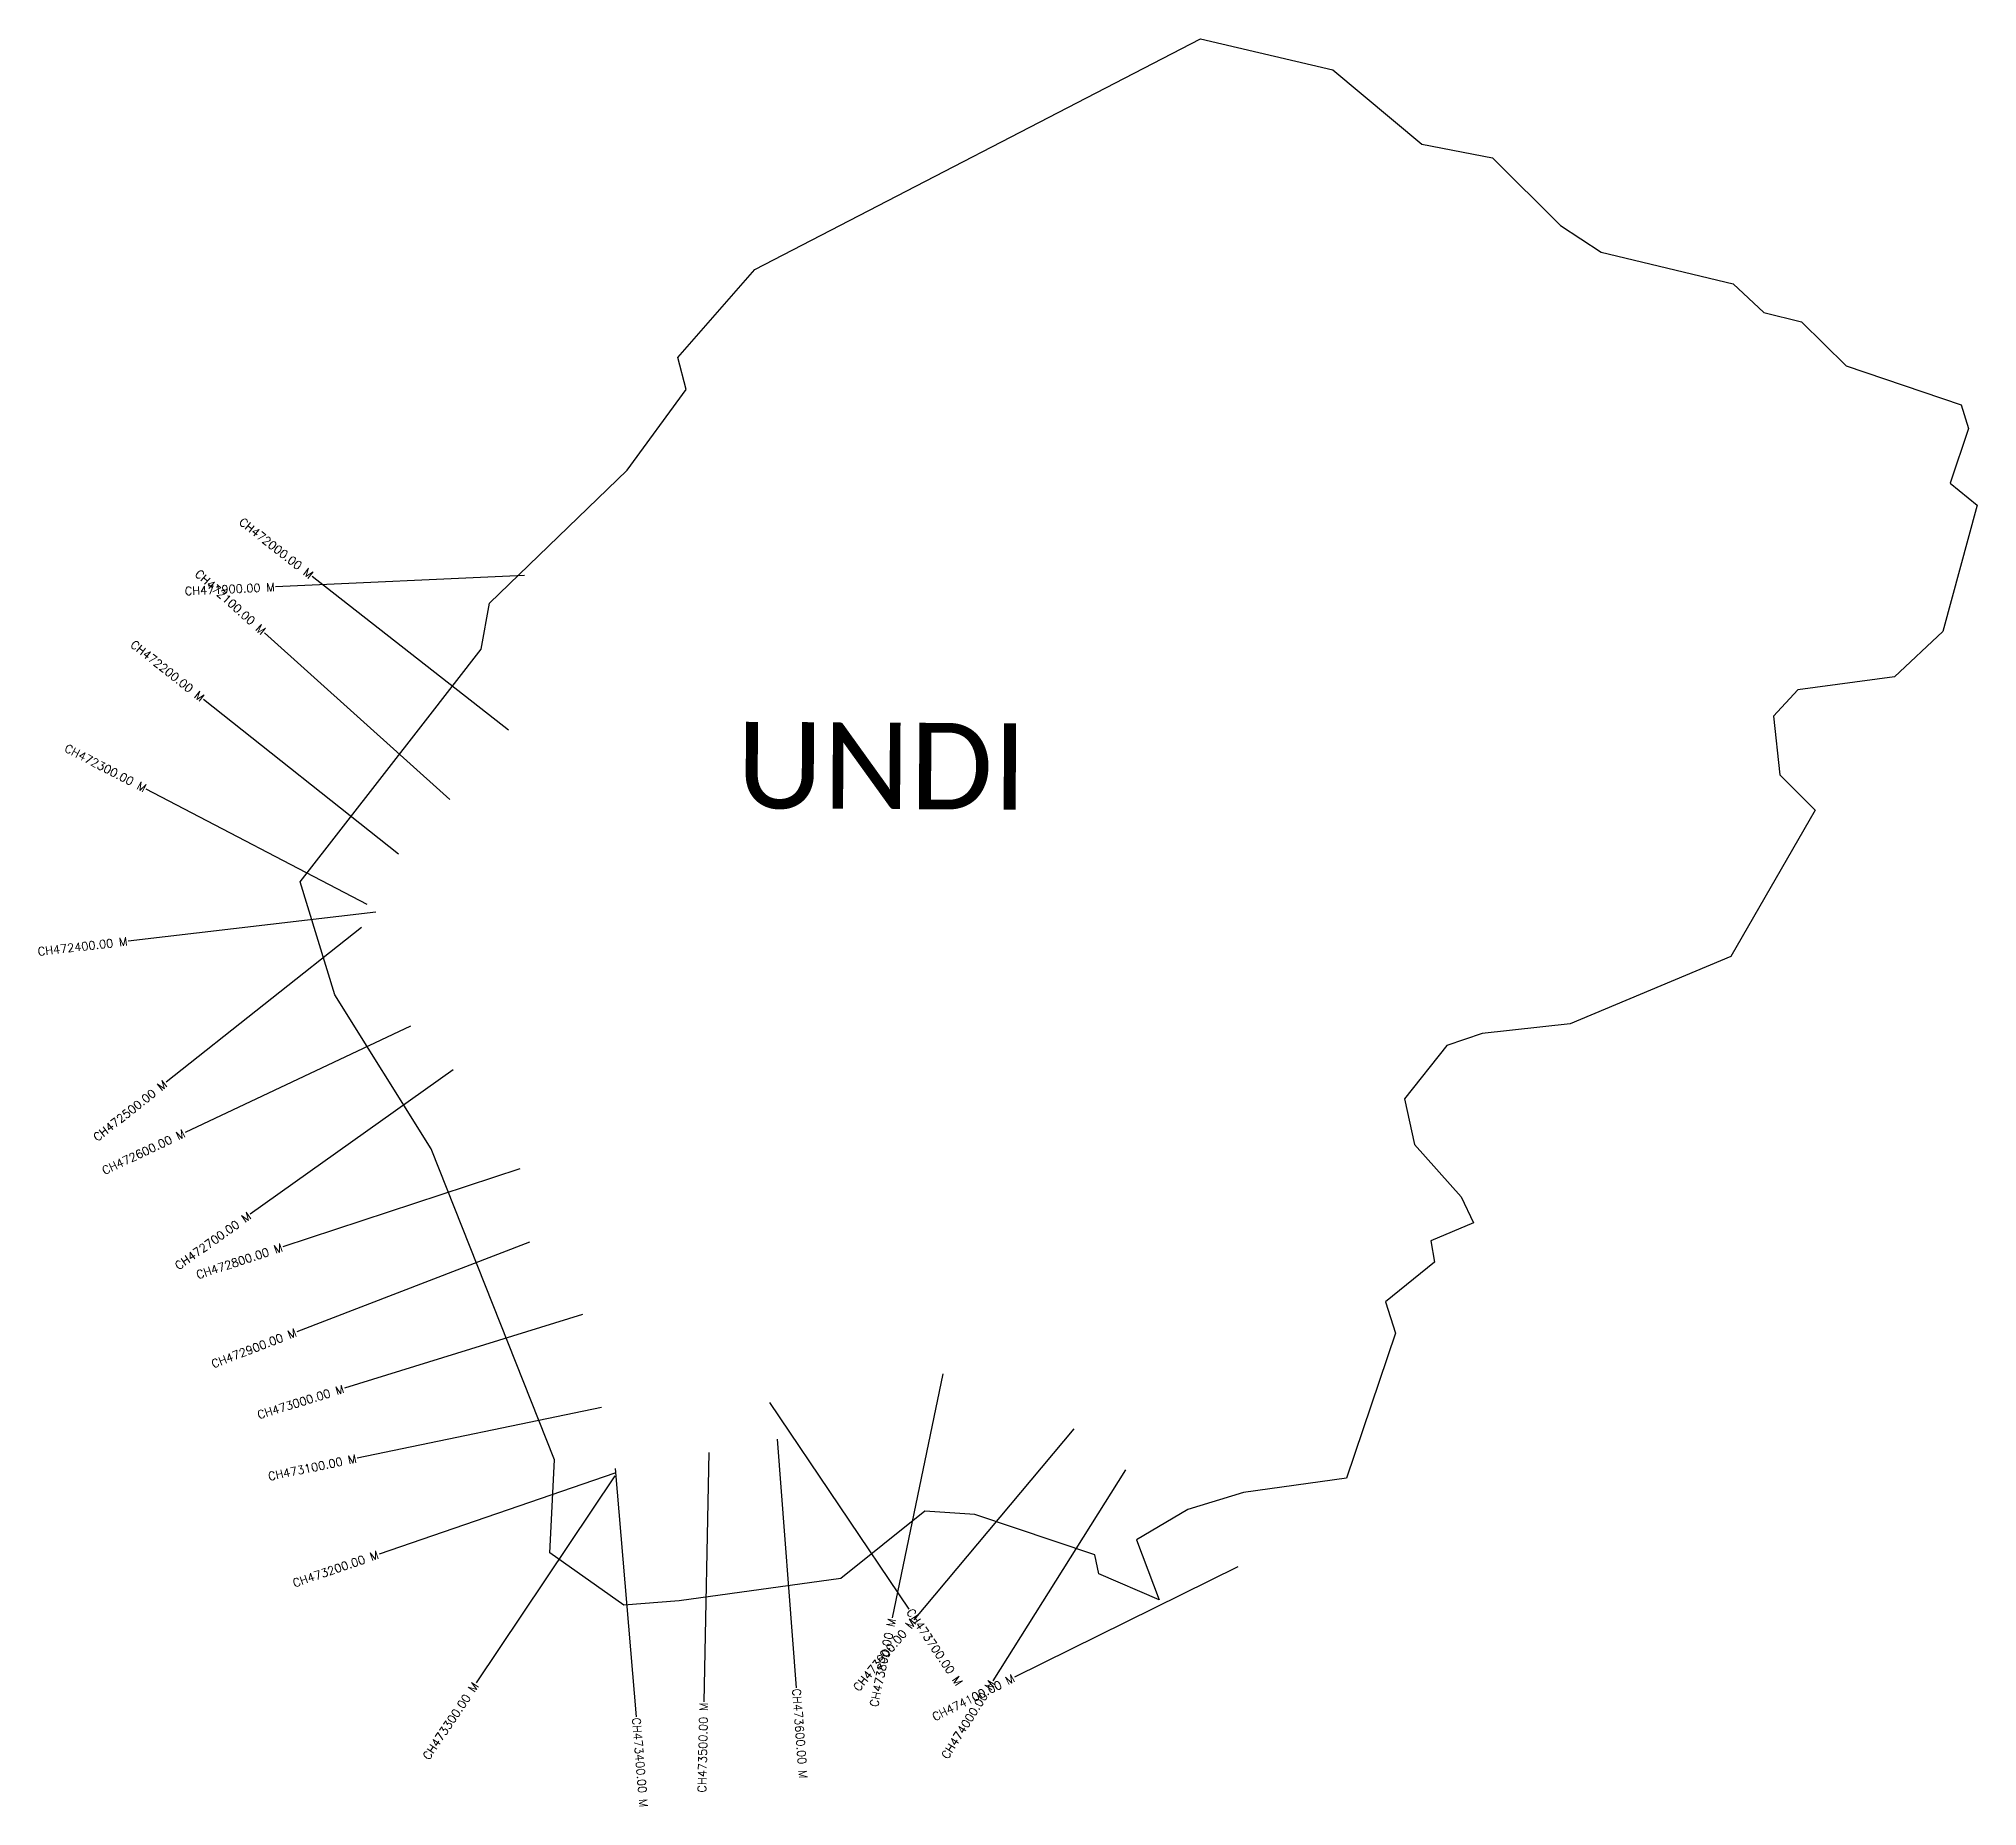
# Model space of a CAD drawing. Header units: metres. Extents: x 311787 to 314120, y 1905274 to 1907401.
import ezdxf
from ezdxf.enums import TextEntityAlignment as Align

# ---------------------------------------------------------------- set-up
doc = ezdxf.new("R2010")
doc.units = ezdxf.units.M
for name, color, linetype in [('CS', 134, 'Continuous'), ('CSMark', 6, 'Continuous'), ('VILLAGE NAME', 250, 'Continuous')]:
    doc.layers.add(name, color=color, linetype=linetype)
doc.styles.get("Standard").update_dxf_attribs({"font": 'simplex.shx'})

msp = doc.modelspace()

# ---------------------------------------------------------------- linework, layer by layer
at = {"color": 6, "flags": 128}
msp.add_lwpolyline([(312556.2, 1907017.6), (312648.6, 1907123.6), (313185.3, 1907401.4), (313344.3, 1907364), (313451.5, 1907274.5), (313536.4, 1907258), (313618.4, 1907176.8), (313667.4, 1907144.5), (313826.2, 1907106.3), (313862.9, 1907071.8), (313908.4, 1907060.7), (313962.2, 1907007.8), (314100.4, 1906960.8), (314109.4, 1906932.2), (314087.2, 1906866.5), (314119.9, 1906839.8), (314078.7, 1906687.8), (314020.4, 1906633.4), (313904.2, 1906617.7), (313874.9, 1906586.1), (313882.4, 1906515.3), (313924.9, 1906472.6), (313823.5, 1906296.7), (313630, 1906215.7), (313524.3, 1906204), (313481.4, 1906189.3), (313430.8, 1906125.1), (313442.7, 1906070.4), (313499, 1906007.4), (313513.7, 1905976.2), (313462.3, 1905954.4), (313466.8, 1905928.5), (313407.6, 1905880.9), (313419.9, 1905843.1), (313361, 1905668.5), (313237, 1905651.2), (313169.7, 1905630.8), (313108.3, 1905594.4), (313135.2, 1905522.1), (313062.7, 1905553.6), (313057.9, 1905576.4), (312913.4, 1905624.8), (312853.4, 1905629), (312752.4, 1905547.9), (312557.9, 1905520.8), (312491.2, 1905515.9), (312402.2, 1905578.7), (312407.7, 1905690.7), (312259.2, 1906065), (312143.3, 1906250.6), (312101.7, 1906386.7), (312252.5, 1906580.3), (312319.6, 1906666.5), (312329.4, 1906722.1), (312495.2, 1906881.9), (312566.3, 1906979.2), (312556.2, 1907017.6)], dxfattribs=at)
at = {"layer": 'CS'}
for p, q in [((312371.7, 1906755.1), (312072, 1906741.5)), ((312352.2, 1906568.9), (312116.2, 1906754.1)), ((312281.6, 1906485.6), (312058.7, 1906686.3)), ((312220.1, 1906419.7), (311985.1, 1906606.2)), ((312182.3, 1906359.4), (311916.2, 1906498)), ((312192.5, 1906349.8), (311894.5, 1906315.1)), ((312175.4, 1906331.5), (311940.2, 1906145.3)), ((312234.4, 1906212.7), (311963, 1906084.8)), ((312285.9, 1906160.2), (312041.5, 1905986.3)), ((312365.9, 1906040.9), (312080.9, 1905947.2)), ((312377.4, 1905952.9), (312097.5, 1905844.9)), ((312441.5, 1905865.7), (312155, 1905776.8)), ((312875.1, 1905794.4), (312814.1, 1905500.7)), ((312666.6, 1905759.8), (312834.3, 1905511)), ((312464.1, 1905753.6), (312170.3, 1905692.7)), ((312675.7, 1905715.4), (312698.7, 1905416.3)), ((313032.8, 1905728.2), (312840.2, 1905498.1)), ((312593.5, 1905699.5), (312587.4, 1905399.5)), ((312480.3, 1905674.7), (312196.6, 1905577.3)), ((312480.2, 1905671.5), (312313.4, 1905422.2)), ((312480.8, 1905680.4), (312505.9, 1905381.5)), ((313094.7, 1905678.7), (312935, 1905424.8)), ((313230.2, 1905562), (312961.3, 1905429))]:
    msp.add_line(p, q, dxfattribs=at)

# ---------------------------------------------------------------- texts
at = {"layer": 'CSMark'}
for s, rotation, p in [('CH472000.00 M', 321.8906, (312115.4, 1906754.7)), ('CH471900.00 M', 2.6011, (312071, 1906741.4)), ('CH472100.00 M', 317.9926, (312057.9, 1906687)), ('CH472200.00 M', 321.5612, (311984.3, 1906606.8)), ('CH472300.00 M', 332.4789, (311915.4, 1906498.4)), ('CH472400.00 M', 6.6325, (311893.5, 1906315)), ('CH472500.00 M', 38.3738, (311939.4, 1906144.6)), ('CH472600.00 M', 25.2345, (311962.1, 1906084.4)), ('CH472700.00 M', 35.4347, (312040.7, 1905985.7)), ('CH472800.00 M', 18.202, (312080, 1905946.8)), ('CH472900.00 M', 21.0927, (312096.5, 1905844.6)), ('CH473000.00 M', 17.2439, (312154, 1905776.5)), ('CH473100.00 M', 11.7196, (312169.3, 1905692.5)), ('CH473200.00 M', 18.9433, (312195.6, 1905577)), ('CH473900.00 M', 50.0705, (312839.6, 1905497.4)), ('CH473800.00 M', 78.2638, (312813.9, 1905499.7)), ('CH473300.00 M', 56.202, (312312.8, 1905421.4)), ('CH474100.00 M', 26.318, (312960.4, 1905428.6)), ('CH474000.00 M', 57.8276, (312934.5, 1905423.9)), ('CH473500.00 M', 88.8204, (312587.3, 1905398.5))]:
    msp.add_text(s, height=10, rotation=rotation, dxfattribs=at).set_placement(p, align=Align.MIDDLE_RIGHT)
for s, rotation, p in [('CH473700.00 M', 303.9899, (312834.8, 1905510.2)), ('CH473600.00 M', 274.3969, (312698.8, 1905415.3)), ('CH473400.00 M', 274.8153, (312506, 1905380.5))]:
    msp.add_text(s, height=10, rotation=rotation, dxfattribs=at).set_placement(p, align=Align.MIDDLE_LEFT)
at = {"layer": 'VILLAGE NAME', "insert": (312627.1, 1906579.2), "char_height": 104.042, "attachment_point": 1, "rotation": 359.6762}
msp.add_mtext_dynamic_manual_height_columns('{\\fCalibri|b0|i0|c0|p34;UNDI}', width=489.995, gutter_width=520.2, heights=[0], dxfattribs=at)

doc.saveas('drawing.dxf')
